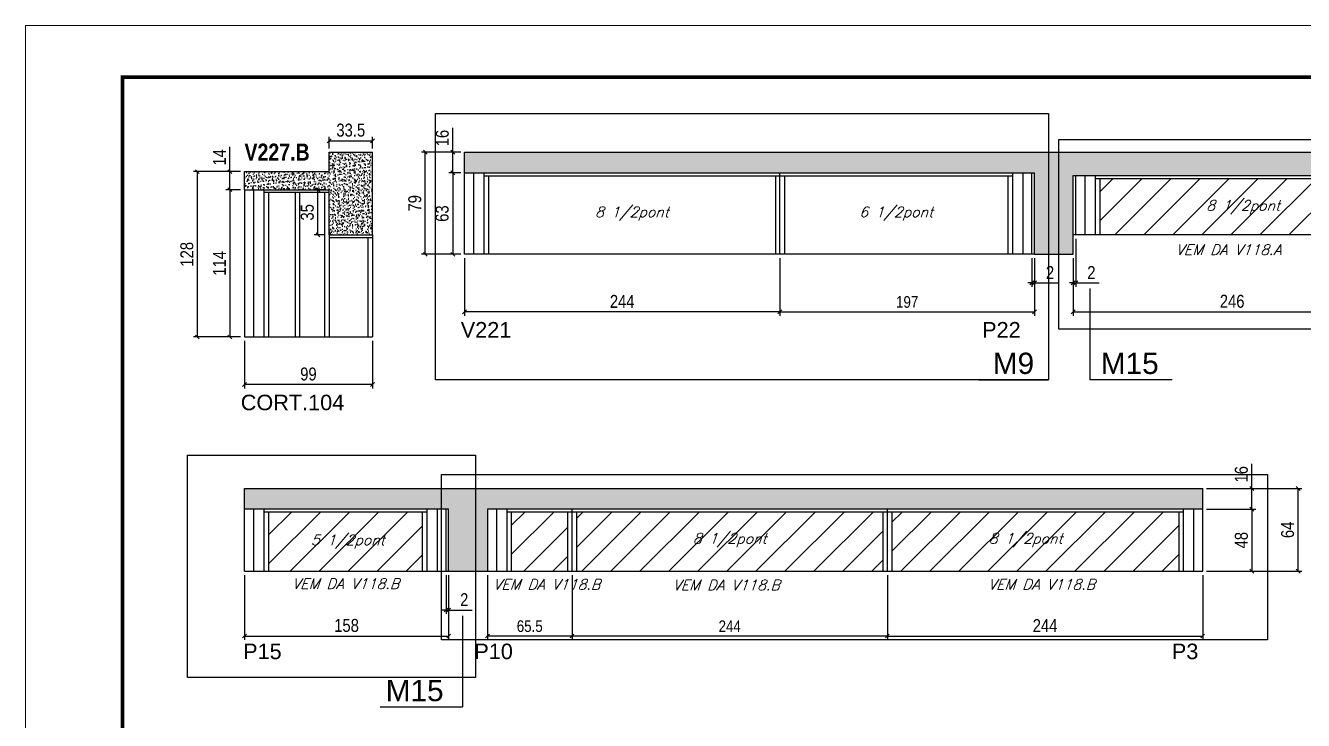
# Model space of a CAD drawing. Extents: x 2603 to 22413, y 1253 to 30260.
# Drawn here: x 4188 to 5177, y 18994 to 19532 of the extents above; entities that cross this region are included whole.
import ezdxf

# ---------------------------------------------------------------- set-up
doc = ezdxf.new("R2010")
doc.units = 0
doc.linetypes.add('DASHED', pattern=[0.75, 0.5, -0.25])
for name, color, linetype in [('5', 5, 'Continuous'), ('COTA', 241, 'Continuous'), ('NOMENCLATURA', 7, 'Continuous'), ('Painéis', 200, 'Continuous'), ('SARR_2.2x7', 40, 'Continuous'), ('SARR_3.5x7', 81, 'Continuous'), ('texto', 7, 'Continuous')]:
    doc.layers.add(name, color=color, linetype=linetype)
for name, color, linetype, lineweight in [('Folhas', 255, 'Continuous', 9), ('Hachura', 251, 'Continuous', 9), ('SARRAFO DE PRESSAO', 251, 'DASHED', 9)]:
    doc.layers.add(name, color=color, linetype=linetype, lineweight=lineweight)
doc.styles.add('COTA TECNICA', font='techl___.ttf', dxfattribs={"height": 10})
doc.styles.add('COTA TECNICA-50', font='techl___.ttf', dxfattribs={"height": 9})
doc.styles.add('Romans', font='romans.shx')
doc.styles.get("Standard").update_dxf_attribs({"font": 'arial.ttf'})
doc.styles.add('TECNICA', font='techb___.ttf', dxfattribs={"height": 10})
doc.dimstyles.new('COTA PAINEL-50', dxfattribs={"dimtxt": 9, "dimasz": 3, "dimexe": 3, "dimexo": 3, "dimgap": 3, "dimtad": 1, "dimdec": 1, "dimzin": 12, "dimdsep": 46, "dimtxsty": 'COTA TECNICA-50', "dimblk1": 'OBLIQUE', "dimblk2": 'OBLIQUE', "dimsah": 1, "dimcen": 0.9, "dimclrd": 4, "dimclre": 4, "dimclrt": 240, "dimadec": 1, "dimazin": 3, "dimtfac": 1, "dimtdec": 1, "dimtmove": 0, "dimatfit": 3, "dimfxl": 1, "dimtolj": 1, "dimtzin": 12, "dimarcsym": 0})
doc.dimstyles.new('PAINEL', dxfattribs={"dimtxt": 10, "dimasz": 3, "dimexe": 3, "dimexo": 3, "dimgap": 3, "dimtad": 1, "dimdec": 1, "dimzin": 12, "dimdsep": 46, "dimtxsty": 'COTA TECNICA', "dimblk1": 'OBLIQUE', "dimblk2": 'OBLIQUE', "dimsah": 1, "dimcen": 0.9, "dimclrd": 4, "dimclre": 4, "dimclrt": 240, "dimadec": 1, "dimazin": 3, "dimtfac": 1, "dimtdec": 1, "dimtmove": 0, "dimatfit": 3, "dimfxl": 1, "dimtolj": 1, "dimtzin": 12, "dimarcsym": 0})
pattern_1 = [(50, (-126418.0314, -5371.0305), (5.46554007, -0.47817257), [0.5715, -6.2865]), (355, (-126418.0314, -5371.0305), (-1.05730264, 5.73170536), [0.4572, -5.02921753]), (100.4514447, (-126417.576, -5371.0704), (4.40823741, 5.25353256), [0.48570026, -5.34270734]), (46.1842, (-126418.0314, -5369.5065), (8.13237123, -1.26126984), [0.85725, -9.42975]), (96.6355576, (-126417.354, -5369.612), (7.122124, 7.42278374), [0.7285507, -8.01406824]), (351.184151, (-126418.031, -5369.5065), (7.122124, 7.42278374), [0.685799, -7.54379196]), (21, (-126417.2694, -5369.8875), (4.54843174, -3.06795595), [0.5715, -6.2865]), (326, (-126417.2694, -5369.8875), (1.85406085, 5.52563898), [0.4572, -5.0292]), (71.451445, (-126416.8904, -5370.143), (6.40249258, 2.45768307), [0.48570026, -5.34269813]), (37.5, (-126418.0314, -5371.0305), (0.092658098, 2.536651166), [0, -4.96824, 0, -5.1054, 0, -5.04825]), (7.5, (-126418.0314, -5371.0305), (2.004589875, 3.005417245), [0, -2.91084, 0, -4.85394, 0, -1.92405]), (327.5, (-126419.7307, -5371.0305), (4.067717855, -0.17186232), [0, -1.905, 0, -5.9436, 0, -7.8867]), (317.5, (-126420.4927, -5371.0305), (4.44387544, 0.76279473), [0, -2.4765, 0, -3.94716, 0, -5.6007])]

# ---------------------------------------------------------------- blocks, each defined once
blk = doc.blocks.new('9999999999')
at = {"layer": 'Folhas'}
blk.add_lwpolyline([(98138.98, 34190.21), (99623.98, 34190.21), (99623.98, 35240.21), (98138.98, 35240.21)], close=True, dxfattribs=at)
at = {"layer": 'Folhas', "color": 30, "const_width": 3}
blk.add_lwpolyline([(98213.98, 34230.21), (99583.98, 34230.21), (99583.98, 35200.21), (98213.98, 35200.21)], close=True, dxfattribs=at)
blk = doc.blocks.new('_Oblique')
at = {"color": 0, "linetype": 'ByBlock', "lineweight": -2}
blk.add_line((-0.5, -0.5), (0.5, 0.5), dxfattribs=at)
blk = doc.blocks.new('*D2197')
at = {"layer": 'COTA', "color": 4, "linetype": 'ByBlock', "lineweight": -2, "transparency": 16777216}
for p, q in [((4357.37, 19287.88), (4357.37, 19251.04)), ((4456.37, 19287.88), (4456.37, 19251.04)), ((4456.37, 19254.04), (4357.37, 19254.04))]:
    blk.add_line(p, q, dxfattribs=at)
at = {"layer": 'Defpoints', "color": 0, "linetype": 'ByBlock', "transparency": 16777216}
for p in [(4357.37, 19290.88), (4456.37, 19290.88), (4357.37, 19254.04)]:
    blk.add_point(p, dxfattribs=at)
at = {"layer": 'COTA', "color": 4, "linetype": 'ByBlock', "lineweight": -2, "transparency": 16777216, "xscale": 3, "yscale": 3, "zscale": 3, "rotation": 180}
blk.add_blockref('_Oblique', (4357.37, 19254.04), dxfattribs=at)
at = {"layer": 'COTA', "color": 4, "linetype": 'ByBlock', "lineweight": -2, "transparency": 16777216, "xscale": 3, "yscale": 3, "zscale": 3}
blk.add_blockref('_Oblique', (4456.37, 19254.04), dxfattribs=at)
at = {"layer": 'COTA', "color": 240, "linetype": 'ByBlock', "transparency": 16777216, "insert": (4406.87, 19262.12), "char_height": 10, "attachment_point": 5, "style": 'COTA TECNICA'}
blk.add_mtext('\\A1;99', dxfattribs=at)
blk = doc.blocks.new('*D2198')
at = {"layer": 'COTA', "color": 4, "linetype": 'ByBlock', "lineweight": -2, "transparency": 16777216}
for p, q in [((4354.37, 19418.88), (4317.92, 19418.88)), ((4320.92, 19290.88), (4320.92, 19418.88)), ((4354.37, 19290.88), (4317.92, 19290.88))]:
    blk.add_line(p, q, dxfattribs=at)
at = {"layer": 'Defpoints', "color": 0, "linetype": 'ByBlock', "transparency": 16777216}
for p in [(4320.92, 19418.88), (4357.37, 19418.88), (4357.37, 19290.88)]:
    blk.add_point(p, dxfattribs=at)
at = {"layer": 'COTA', "color": 4, "linetype": 'ByBlock', "lineweight": -2, "transparency": 16777216, "xscale": 3, "yscale": 3, "zscale": 3}
for p, rotation in [((4320.92, 19418.88), 90), ((4320.92, 19290.88), 270)]:
    blk.add_blockref('_Oblique', p, dxfattribs=dict(at, rotation=rotation))
at = {"layer": 'COTA', "color": 240, "linetype": 'ByBlock', "transparency": 16777216, "insert": (4312.82, 19354.88), "char_height": 10, "attachment_point": 5, "rotation": 90, "style": 'COTA TECNICA'}
blk.add_mtext('\\A1;128', dxfattribs=at)
blk = doc.blocks.new('*D2199')
at = {"layer": 'COTA', "color": 4, "linetype": 'ByBlock', "lineweight": -2, "transparency": 16777216}
for p, q in [((4354.37, 19404.88), (4343.04, 19404.88)), ((4346.04, 19404.88), (4346.04, 19290.88)), ((4354.37, 19290.88), (4343.04, 19290.88))]:
    blk.add_line(p, q, dxfattribs=at)
at = {"layer": 'Defpoints', "color": 0, "linetype": 'ByBlock', "transparency": 16777216}
for p in [(4357.37, 19404.88), (4346.04, 19290.88), (4357.37, 19290.88)]:
    blk.add_point(p, dxfattribs=at)
at = {"layer": 'COTA', "color": 4, "linetype": 'ByBlock', "lineweight": -2, "transparency": 16777216, "xscale": 3, "yscale": 3, "zscale": 3}
for p, rotation in [((4346.04, 19404.88), 90), ((4346.04, 19290.88), 270)]:
    blk.add_blockref('_Oblique', p, dxfattribs=dict(at, rotation=rotation))
at = {"layer": 'COTA', "color": 240, "linetype": 'ByBlock', "transparency": 16777216, "insert": (4337.97, 19347.88), "char_height": 10, "attachment_point": 5, "rotation": 90, "style": 'COTA TECNICA'}
blk.add_mtext('\\A1;114', dxfattribs=at)
blk = doc.blocks.new('*D2200')
at = {"layer": 'COTA', "color": 4, "linetype": 'ByBlock', "lineweight": -2, "transparency": 16777216}
for p, q in [((4346.04, 19418.88), (4346.04, 19437.99)), ((4354.37, 19418.88), (4343.04, 19418.88)), ((4346.04, 19404.88), (4346.04, 19418.88)), ((4354.37, 19404.88), (4343.04, 19404.88))]:
    blk.add_line(p, q, dxfattribs=at)
at = {"layer": 'Defpoints', "color": 0, "linetype": 'ByBlock', "transparency": 16777216}
for p in [(4346.04, 19418.88), (4357.37, 19418.88), (4357.37, 19404.88)]:
    blk.add_point(p, dxfattribs=at)
at = {"layer": 'COTA', "color": 4, "linetype": 'ByBlock', "lineweight": -2, "transparency": 16777216, "xscale": 3, "yscale": 3, "zscale": 3}
for p, rotation in [((4346.04, 19418.88), 90), ((4346.04, 19404.88), 270)]:
    blk.add_blockref('_Oblique', p, dxfattribs=dict(at, rotation=rotation))
at = {"layer": 'COTA', "color": 240, "linetype": 'ByBlock', "transparency": 16777216, "insert": (4337.97, 19429.93), "char_height": 10, "attachment_point": 5, "rotation": 90, "style": 'COTA TECNICA'}
blk.add_mtext('\\A1;14', dxfattribs=at)
blk = doc.blocks.new('*D2201')
at = {"layer": 'COTA', "color": 4, "linetype": 'ByBlock', "lineweight": -2, "transparency": 16777216}
for p, q in [((4419.87, 19404.88), (4411.24, 19404.88)), ((4414.24, 19369.88), (4414.24, 19404.88)), ((4419.87, 19369.88), (4411.24, 19369.88))]:
    blk.add_line(p, q, dxfattribs=at)
at = {"layer": 'Defpoints', "color": 0, "linetype": 'ByBlock', "transparency": 16777216}
for p in [(4414.24, 19404.88), (4422.87, 19404.88), (4422.87, 19369.88)]:
    blk.add_point(p, dxfattribs=at)
at = {"layer": 'COTA', "color": 4, "linetype": 'ByBlock', "lineweight": -2, "transparency": 16777216, "xscale": 3, "yscale": 3, "zscale": 3}
for p, rotation in [((4414.24, 19404.88), 90), ((4414.24, 19369.88), 270)]:
    blk.add_blockref('_Oblique', p, dxfattribs=dict(at, rotation=rotation))
at = {"layer": 'COTA', "color": 240, "linetype": 'ByBlock', "transparency": 16777216, "insert": (4406.02, 19387.38), "char_height": 10, "attachment_point": 5, "rotation": 90, "style": 'COTA TECNICA'}
blk.add_mtext('\\A1;35', dxfattribs=at)
blk = doc.blocks.new('*D2202')
at = {"layer": 'COTA', "color": 4, "linetype": 'ByBlock', "lineweight": -2, "transparency": 16777216}
for p, q in [((4422.87, 19436.88), (4422.87, 19445.75)), ((4422.87, 19442.75), (4456.37, 19442.75)), ((4456.37, 19436.88), (4456.37, 19445.75))]:
    blk.add_line(p, q, dxfattribs=at)
at = {"layer": 'Defpoints', "color": 0, "linetype": 'ByBlock', "transparency": 16777216}
for p in [(4456.37, 19442.75), (4422.87, 19433.88), (4456.37, 19433.88)]:
    blk.add_point(p, dxfattribs=at)
at = {"layer": 'COTA', "color": 4, "linetype": 'ByBlock', "lineweight": -2, "transparency": 16777216, "xscale": 3, "yscale": 3, "zscale": 3, "rotation": 180}
blk.add_blockref('_Oblique', (4422.87, 19442.75), dxfattribs=at)
at = {"layer": 'COTA', "color": 4, "linetype": 'ByBlock', "lineweight": -2, "transparency": 16777216, "xscale": 3, "yscale": 3, "zscale": 3}
blk.add_blockref('_Oblique', (4456.37, 19442.75), dxfattribs=at)
at = {"layer": 'COTA', "color": 240, "linetype": 'ByBlock', "transparency": 16777216, "insert": (4439.62, 19450.97), "char_height": 10, "attachment_point": 5, "style": 'COTA TECNICA'}
blk.add_mtext('\\A1;33.5', dxfattribs=at)
blk = doc.blocks.new('*D389')
at = {"layer": 'COTA', "color": 4, "linetype": 'ByBlock', "lineweight": -2, "transparency": 16777216}
for p, q in [((4771.69, 19351.88), (4771.69, 19307.33)), ((4968.69, 19351.88), (4968.69, 19307.33)), ((4771.69, 19310.33), (4968.69, 19310.33))]:
    blk.add_line(p, q, dxfattribs=at)
at = {"layer": 'Defpoints', "color": 0, "linetype": 'ByBlock', "transparency": 16777216}
for p in [(4771.69, 19354.88), (4968.69, 19354.88), (4968.69, 19310.33)]:
    blk.add_point(p, dxfattribs=at)
at = {"layer": 'COTA', "color": 4, "linetype": 'ByBlock', "lineweight": -2, "transparency": 16777216, "xscale": 3, "yscale": 3, "zscale": 3, "rotation": 180}
blk.add_blockref('_Oblique', (4771.69, 19310.33), dxfattribs=at)
at = {"layer": 'COTA', "color": 4, "linetype": 'ByBlock', "lineweight": -2, "transparency": 16777216, "xscale": 3, "yscale": 3, "zscale": 3}
blk.add_blockref('_Oblique', (4968.69, 19310.33), dxfattribs=at)
at = {"layer": 'COTA', "color": 240, "linetype": 'ByBlock', "transparency": 16777216, "insert": (4870.19, 19317.92), "char_height": 9, "attachment_point": 5, "style": 'COTA TECNICA-50'}
blk.add_mtext('\\A1;197', dxfattribs=at)
blk = doc.blocks.new('*D2214')
at = {"layer": 'COTA', "color": 4, "linetype": 'ByBlock', "lineweight": -2, "transparency": 16777216}
for p, q in [((4527.69, 19351.88), (4527.69, 19307.33)), ((4771.69, 19351.88), (4771.69, 19307.33)), ((4771.69, 19310.33), (4527.69, 19310.33))]:
    blk.add_line(p, q, dxfattribs=at)
at = {"layer": 'Defpoints', "color": 0, "linetype": 'ByBlock', "transparency": 16777216}
for p in [(4527.69, 19354.88), (4771.69, 19354.88), (4527.69, 19310.33)]:
    blk.add_point(p, dxfattribs=at)
at = {"layer": 'COTA', "color": 4, "linetype": 'ByBlock', "lineweight": -2, "transparency": 16777216, "xscale": 3, "yscale": 3, "zscale": 3, "rotation": 180}
blk.add_blockref('_Oblique', (4527.69, 19310.33), dxfattribs=at)
at = {"layer": 'COTA', "color": 4, "linetype": 'ByBlock', "lineweight": -2, "transparency": 16777216, "xscale": 3, "yscale": 3, "zscale": 3}
blk.add_blockref('_Oblique', (4771.69, 19310.33), dxfattribs=at)
at = {"layer": 'COTA', "color": 240, "linetype": 'ByBlock', "transparency": 16777216, "insert": (4649.69, 19318.4), "char_height": 10, "attachment_point": 5, "style": 'COTA TECNICA'}
blk.add_mtext('\\A1;244', dxfattribs=at)
blk = doc.blocks.new('*D2215')
at = {"layer": 'COTA', "color": 4, "linetype": 'ByBlock', "lineweight": -2, "transparency": 16777216}
for p, q in [((4966.69, 19351.88), (4966.69, 19329.78)), ((4968.69, 19351.88), (4968.69, 19329.78)), ((4966.69, 19332.78), (4963.69, 19332.78)), ((4966.69, 19332.78), (4968.69, 19332.78)), ((4968.69, 19332.78), (4986.8, 19332.78))]:
    blk.add_line(p, q, dxfattribs=at)
at = {"layer": 'Defpoints', "color": 0, "linetype": 'ByBlock', "transparency": 16777216}
for p in [(4966.69, 19354.88), (4968.69, 19354.88), (4968.69, 19332.78)]:
    blk.add_point(p, dxfattribs=at)
at = {"layer": 'COTA', "color": 4, "linetype": 'ByBlock', "lineweight": -2, "transparency": 16777216, "xscale": 3, "yscale": 3, "zscale": 3}
blk.add_blockref('_Oblique', (4966.69, 19332.78), dxfattribs=at)
at = {"layer": 'COTA', "color": 4, "linetype": 'ByBlock', "lineweight": -2, "transparency": 16777216, "xscale": 3, "yscale": 3, "zscale": 3, "rotation": 180}
blk.add_blockref('_Oblique', (4968.69, 19332.78), dxfattribs=at)
at = {"layer": 'COTA', "color": 240, "linetype": 'ByBlock', "transparency": 16777216, "insert": (4980.74, 19340.78), "char_height": 10, "attachment_point": 5, "style": 'COTA TECNICA'}
blk.add_mtext('\\A1;2', dxfattribs=at)
blk = doc.blocks.new('*D2216')
at = {"layer": 'COTA', "color": 4, "linetype": 'ByBlock', "lineweight": -2, "transparency": 16777216}
for p, q in [((4524.69, 19417.88), (4515.58, 19417.88)), ((4518.58, 19417.88), (4518.58, 19354.88)), ((4524.69, 19354.88), (4515.58, 19354.88))]:
    blk.add_line(p, q, dxfattribs=at)
at = {"layer": 'Defpoints', "color": 0, "linetype": 'ByBlock', "transparency": 16777216}
for p in [(4527.69, 19417.88), (4518.58, 19354.88), (4527.69, 19354.88)]:
    blk.add_point(p, dxfattribs=at)
at = {"layer": 'COTA', "color": 4, "linetype": 'ByBlock', "lineweight": -2, "transparency": 16777216, "xscale": 3, "yscale": 3, "zscale": 3}
for p, rotation in [((4518.58, 19417.88), 90), ((4518.58, 19354.88), 270)]:
    blk.add_blockref('_Oblique', p, dxfattribs=dict(at, rotation=rotation))
at = {"layer": 'COTA', "color": 240, "linetype": 'ByBlock', "transparency": 16777216, "insert": (4510.36, 19386.38), "char_height": 10, "attachment_point": 5, "rotation": 90, "style": 'COTA TECNICA'}
blk.add_mtext('\\A1;63', dxfattribs=at)
blk = doc.blocks.new('*D2217')
at = {"layer": 'COTA', "color": 4, "linetype": 'ByBlock', "lineweight": -2, "transparency": 16777216}
for p, q in [((4518.58, 19433.88), (4518.58, 19452.89)), ((4524.69, 19433.88), (4515.58, 19433.88)), ((4518.58, 19417.88), (4518.58, 19433.88)), ((4524.69, 19417.88), (4515.58, 19417.88))]:
    blk.add_line(p, q, dxfattribs=at)
at = {"layer": 'Defpoints', "color": 0, "linetype": 'ByBlock', "transparency": 16777216}
for p in [(4518.58, 19433.88), (4527.69, 19433.88), (4527.69, 19417.88)]:
    blk.add_point(p, dxfattribs=at)
at = {"layer": 'COTA', "color": 4, "linetype": 'ByBlock', "lineweight": -2, "transparency": 16777216, "xscale": 3, "yscale": 3, "zscale": 3}
for p, rotation in [((4518.58, 19433.88), 90), ((4518.58, 19417.88), 270)]:
    blk.add_blockref('_Oblique', p, dxfattribs=dict(at, rotation=rotation))
at = {"layer": 'COTA', "color": 240, "linetype": 'ByBlock', "transparency": 16777216, "insert": (4510.48, 19444.88), "char_height": 10, "attachment_point": 5, "rotation": 90, "style": 'COTA TECNICA'}
blk.add_mtext('\\A1;16', dxfattribs=at)
blk = doc.blocks.new('*D2218')
at = {"layer": 'COTA', "color": 4, "linetype": 'ByBlock', "lineweight": -2, "transparency": 16777216}
for p, q in [((5244.69, 19366.88), (5244.69, 19307.33)), ((4998.69, 19351.88), (4998.69, 19307.33)), ((4998.69, 19310.33), (5244.69, 19310.33))]:
    blk.add_line(p, q, dxfattribs=at)
at = {"layer": 'Defpoints', "color": 0, "linetype": 'ByBlock', "transparency": 16777216}
for p in [(5244.69, 19369.88), (4998.69, 19354.88), (5244.69, 19310.33)]:
    blk.add_point(p, dxfattribs=at)
at = {"layer": 'COTA', "color": 4, "linetype": 'ByBlock', "lineweight": -2, "transparency": 16777216, "xscale": 3, "yscale": 3, "zscale": 3, "rotation": 180}
blk.add_blockref('_Oblique', (4998.69, 19310.33), dxfattribs=at)
at = {"layer": 'COTA', "color": 4, "linetype": 'ByBlock', "lineweight": -2, "transparency": 16777216, "xscale": 3, "yscale": 3, "zscale": 3}
blk.add_blockref('_Oblique', (5244.69, 19310.33), dxfattribs=at)
at = {"layer": 'COTA', "color": 240, "linetype": 'ByBlock', "transparency": 16777216, "insert": (5121.69, 19318.43), "char_height": 10, "attachment_point": 5, "style": 'COTA TECNICA'}
blk.add_mtext('\\A1;246', dxfattribs=at)
blk = doc.blocks.new('*D2225')
at = {"layer": 'COTA', "color": 4, "linetype": 'ByBlock', "lineweight": -2, "transparency": 16777216}
for p, q in [((5000.69, 19366.88), (5000.69, 19329.78)), ((4998.69, 19351.88), (4998.69, 19329.78)), ((4998.69, 19332.78), (4995.69, 19332.78)), ((4998.69, 19332.78), (5000.69, 19332.78)), ((5000.69, 19332.78), (5018.8, 19332.78))]:
    blk.add_line(p, q, dxfattribs=at)
at = {"layer": 'Defpoints', "color": 0, "linetype": 'ByBlock', "transparency": 16777216}
for p in [(5000.69, 19369.88), (4998.69, 19354.88), (5000.69, 19332.78)]:
    blk.add_point(p, dxfattribs=at)
at = {"layer": 'COTA', "color": 4, "linetype": 'ByBlock', "lineweight": -2, "transparency": 16777216, "xscale": 3, "yscale": 3, "zscale": 3}
blk.add_blockref('_Oblique', (4998.69, 19332.78), dxfattribs=at)
at = {"layer": 'COTA', "color": 4, "linetype": 'ByBlock', "lineweight": -2, "transparency": 16777216, "xscale": 3, "yscale": 3, "zscale": 3, "rotation": 180}
blk.add_blockref('_Oblique', (5000.69, 19332.78), dxfattribs=at)
at = {"layer": 'COTA', "color": 240, "linetype": 'ByBlock', "transparency": 16777216, "insert": (5012.74, 19340.78), "char_height": 10, "attachment_point": 5, "style": 'COTA TECNICA'}
blk.add_mtext('\\A1;2', dxfattribs=at)
blk = doc.blocks.new('*D2226')
at = {"layer": 'COTA', "color": 4, "linetype": 'ByBlock', "lineweight": -2, "transparency": 16777216}
for p, q in [((4524.69, 19433.88), (4494.3, 19433.88)), ((4497.3, 19354.88), (4497.3, 19433.88)), ((4524.69, 19354.88), (4494.3, 19354.88))]:
    blk.add_line(p, q, dxfattribs=at)
at = {"layer": 'Defpoints', "color": 0, "linetype": 'ByBlock', "transparency": 16777216}
for p in [(4497.3, 19433.88), (4527.69, 19433.88), (4527.69, 19354.88)]:
    blk.add_point(p, dxfattribs=at)
at = {"layer": 'COTA', "color": 4, "linetype": 'ByBlock', "lineweight": -2, "transparency": 16777216, "xscale": 3, "yscale": 3, "zscale": 3}
for p, rotation in [((4497.3, 19433.88), 90), ((4497.3, 19354.88), 270)]:
    blk.add_blockref('_Oblique', p, dxfattribs=dict(at, rotation=rotation))
at = {"layer": 'COTA', "color": 240, "linetype": 'ByBlock', "transparency": 16777216, "insert": (4489.2, 19394.38), "char_height": 10, "attachment_point": 5, "rotation": 90, "style": 'COTA TECNICA'}
blk.add_mtext('\\A1;79', dxfattribs=at)
blk = doc.blocks.new('*D2227')
at = {"layer": 'COTA', "color": 4, "linetype": 'ByBlock', "lineweight": -2, "transparency": 16777216}
for p, q in [((4357.37, 19106.51), (4357.37, 19056.3)), ((4515.37, 19106.51), (4515.37, 19056.3)), ((4357.37, 19059.3), (4515.37, 19059.3))]:
    blk.add_line(p, q, dxfattribs=at)
at = {"layer": 'Defpoints', "color": 0, "linetype": 'ByBlock', "transparency": 16777216}
for p in [(4357.37, 19109.51), (4515.37, 19109.51), (4515.37, 19059.3)]:
    blk.add_point(p, dxfattribs=at)
at = {"layer": 'COTA', "color": 4, "linetype": 'ByBlock', "lineweight": -2, "transparency": 16777216, "xscale": 3, "yscale": 3, "zscale": 3, "rotation": 180}
blk.add_blockref('_Oblique', (4357.37, 19059.3), dxfattribs=at)
at = {"layer": 'COTA', "color": 4, "linetype": 'ByBlock', "lineweight": -2, "transparency": 16777216, "xscale": 3, "yscale": 3, "zscale": 3}
blk.add_blockref('_Oblique', (4515.37, 19059.3), dxfattribs=at)
at = {"layer": 'COTA', "color": 240, "linetype": 'ByBlock', "transparency": 16777216, "insert": (4436.37, 19067.43), "char_height": 10, "attachment_point": 5, "style": 'COTA TECNICA'}
blk.add_mtext('\\A1;158', dxfattribs=at)
blk = doc.blocks.new('*D387')
at = {"layer": 'COTA', "color": 4, "linetype": 'ByBlock', "lineweight": -2, "transparency": 16777216}
for p, q in [((4610.87, 19106.51), (4610.87, 19056.3)), ((4854.87, 19106.51), (4854.87, 19056.3)), ((4854.87, 19059.3), (4610.87, 19059.3))]:
    blk.add_line(p, q, dxfattribs=at)
at = {"layer": 'Defpoints', "color": 0, "linetype": 'ByBlock', "transparency": 16777216}
for p in [(4610.87, 19109.51), (4854.87, 19109.51), (4610.87, 19059.3)]:
    blk.add_point(p, dxfattribs=at)
at = {"layer": 'COTA', "color": 4, "linetype": 'ByBlock', "lineweight": -2, "transparency": 16777216, "xscale": 3, "yscale": 3, "zscale": 3, "rotation": 180}
blk.add_blockref('_Oblique', (4610.87, 19059.3), dxfattribs=at)
at = {"layer": 'COTA', "color": 4, "linetype": 'ByBlock', "lineweight": -2, "transparency": 16777216, "xscale": 3, "yscale": 3, "zscale": 3}
blk.add_blockref('_Oblique', (4854.87, 19059.3), dxfattribs=at)
at = {"layer": 'COTA', "color": 240, "linetype": 'ByBlock', "transparency": 16777216, "insert": (4732.87, 19066.87), "char_height": 9, "attachment_point": 5, "style": 'COTA TECNICA-50'}
blk.add_mtext('\\A1;244', dxfattribs=at)
blk = doc.blocks.new('*D2203')
at = {"layer": 'COTA', "color": 4, "linetype": 'ByBlock', "lineweight": -2, "transparency": 16777216}
for p, q in [((4545.37, 19106.51), (4545.37, 19056.3)), ((4610.87, 19106.51), (4610.87, 19056.3)), ((4610.87, 19059.3), (4545.37, 19059.3))]:
    blk.add_line(p, q, dxfattribs=at)
at = {"layer": 'Defpoints', "color": 0, "linetype": 'ByBlock', "transparency": 16777216}
for p in [(4545.37, 19109.51), (4610.87, 19109.51), (4545.37, 19059.3)]:
    blk.add_point(p, dxfattribs=at)
at = {"layer": 'COTA', "color": 4, "linetype": 'ByBlock', "lineweight": -2, "transparency": 16777216, "xscale": 3, "yscale": 3, "zscale": 3, "rotation": 180}
blk.add_blockref('_Oblique', (4545.37, 19059.3), dxfattribs=at)
at = {"layer": 'COTA', "color": 4, "linetype": 'ByBlock', "lineweight": -2, "transparency": 16777216, "xscale": 3, "yscale": 3, "zscale": 3}
blk.add_blockref('_Oblique', (4610.87, 19059.3), dxfattribs=at)
at = {"layer": 'COTA', "color": 240, "linetype": 'ByBlock', "transparency": 16777216, "insert": (4578.12, 19066.9), "char_height": 9, "attachment_point": 5, "style": 'COTA TECNICA-50'}
blk.add_mtext('\\A1;65.5', dxfattribs=at)
blk = doc.blocks.new('*D2204')
at = {"layer": 'COTA', "color": 4, "linetype": 'ByBlock', "lineweight": -2, "transparency": 16777216}
for p, q in [((4854.87, 19106.51), (4854.87, 19056.3)), ((5098.87, 19106.51), (5098.87, 19056.3)), ((4854.87, 19059.3), (5098.87, 19059.3))]:
    blk.add_line(p, q, dxfattribs=at)
at = {"layer": 'Defpoints', "color": 0, "linetype": 'ByBlock', "transparency": 16777216}
for p in [(4854.87, 19109.51), (5098.87, 19109.51), (5098.87, 19059.3)]:
    blk.add_point(p, dxfattribs=at)
at = {"layer": 'COTA', "color": 4, "linetype": 'ByBlock', "lineweight": -2, "transparency": 16777216, "xscale": 3, "yscale": 3, "zscale": 3, "rotation": 180}
blk.add_blockref('_Oblique', (4854.87, 19059.3), dxfattribs=at)
at = {"layer": 'COTA', "color": 4, "linetype": 'ByBlock', "lineweight": -2, "transparency": 16777216, "xscale": 3, "yscale": 3, "zscale": 3}
blk.add_blockref('_Oblique', (5098.87, 19059.3), dxfattribs=at)
at = {"layer": 'COTA', "color": 240, "linetype": 'ByBlock', "transparency": 16777216, "insert": (4976.87, 19067.37), "char_height": 10, "attachment_point": 5, "style": 'COTA TECNICA'}
blk.add_mtext('\\A1;244', dxfattribs=at)
blk = doc.blocks.new('*D2205')
at = {"layer": 'COTA', "color": 4, "linetype": 'ByBlock', "lineweight": -2, "transparency": 16777216}
for p, q in [((5101.87, 19157.51), (5139.91, 19157.51)), ((5136.91, 19157.51), (5136.91, 19109.51)), ((5101.87, 19109.51), (5139.91, 19109.51))]:
    blk.add_line(p, q, dxfattribs=at)
at = {"layer": 'Defpoints', "color": 0, "linetype": 'ByBlock', "transparency": 16777216}
for p in [(5098.87, 19157.51), (5098.87, 19109.51), (5136.91, 19109.51)]:
    blk.add_point(p, dxfattribs=at)
at = {"layer": 'COTA', "color": 4, "linetype": 'ByBlock', "lineweight": -2, "transparency": 16777216, "xscale": 3, "yscale": 3, "zscale": 3}
for p, rotation in [((5136.91, 19157.51), 90), ((5136.91, 19109.51), 270)]:
    blk.add_blockref('_Oblique', p, dxfattribs=dict(at, rotation=rotation))
at = {"layer": 'COTA', "color": 240, "linetype": 'ByBlock', "transparency": 16777216, "insert": (5128.81, 19133.51), "char_height": 10, "attachment_point": 5, "rotation": 90, "style": 'COTA TECNICA'}
blk.add_mtext('\\A1;48', dxfattribs=at)
blk = doc.blocks.new('*D2206')
at = {"layer": 'COTA', "color": 4, "linetype": 'ByBlock', "lineweight": -2, "transparency": 16777216}
for p, q in [((5136.91, 19173.51), (5136.91, 19192.52)), ((5101.87, 19173.51), (5139.91, 19173.51)), ((5136.91, 19157.51), (5136.91, 19173.51)), ((5101.87, 19157.51), (5139.91, 19157.51))]:
    blk.add_line(p, q, dxfattribs=at)
at = {"layer": 'Defpoints', "color": 0, "linetype": 'ByBlock', "transparency": 16777216}
for p in [(5098.87, 19173.51), (5136.91, 19173.51), (5098.87, 19157.51)]:
    blk.add_point(p, dxfattribs=at)
at = {"layer": 'COTA', "color": 4, "linetype": 'ByBlock', "lineweight": -2, "transparency": 16777216, "xscale": 3, "yscale": 3, "zscale": 3}
for p, rotation in [((5136.91, 19173.51), 90), ((5136.91, 19157.51), 270)]:
    blk.add_blockref('_Oblique', p, dxfattribs=dict(at, rotation=rotation))
at = {"layer": 'COTA', "color": 240, "linetype": 'ByBlock', "transparency": 16777216, "insert": (5128.8, 19184.51), "char_height": 10, "attachment_point": 5, "rotation": 90, "style": 'COTA TECNICA'}
blk.add_mtext('\\A1;16', dxfattribs=at)
blk = doc.blocks.new('*D2207')
at = {"layer": 'COTA', "color": 4, "linetype": 'ByBlock', "lineweight": -2, "transparency": 16777216}
for p, q in [((5101.87, 19173.51), (5175.71, 19173.51)), ((5172.71, 19109.51), (5172.71, 19173.51)), ((5101.87, 19109.51), (5175.71, 19109.51))]:
    blk.add_line(p, q, dxfattribs=at)
at = {"layer": 'Defpoints', "color": 0, "linetype": 'ByBlock', "transparency": 16777216}
for p in [(5098.87, 19173.51), (5172.71, 19173.51), (5098.87, 19109.51)]:
    blk.add_point(p, dxfattribs=at)
at = {"layer": 'COTA', "color": 4, "linetype": 'ByBlock', "lineweight": -2, "transparency": 16777216, "xscale": 3, "yscale": 3, "zscale": 3}
for p, rotation in [((5172.71, 19173.51), 90), ((5172.71, 19109.51), 270)]:
    blk.add_blockref('_Oblique', p, dxfattribs=dict(at, rotation=rotation))
at = {"layer": 'COTA', "color": 240, "linetype": 'ByBlock', "transparency": 16777216, "insert": (5164.61, 19141.51), "char_height": 10, "attachment_point": 5, "rotation": 90, "style": 'COTA TECNICA'}
blk.add_mtext('\\A1;64', dxfattribs=at)
blk = doc.blocks.new('*D2208')
at = {"layer": 'COTA', "color": 4, "linetype": 'ByBlock', "lineweight": -2, "transparency": 16777216}
for p, q in [((4513.37, 19106.51), (4513.37, 19076.43)), ((4515.37, 19106.51), (4515.37, 19076.43)), ((4513.37, 19079.43), (4510.37, 19079.43)), ((4513.37, 19079.43), (4515.37, 19079.43)), ((4515.37, 19079.43), (4533.48, 19079.43))]:
    blk.add_line(p, q, dxfattribs=at)
at = {"layer": 'Defpoints', "color": 0, "linetype": 'ByBlock', "transparency": 16777216}
for p in [(4513.37, 19109.51), (4515.37, 19109.51), (4515.37, 19079.43)]:
    blk.add_point(p, dxfattribs=at)
at = {"layer": 'COTA', "color": 4, "linetype": 'ByBlock', "lineweight": -2, "transparency": 16777216, "xscale": 3, "yscale": 3, "zscale": 3}
blk.add_blockref('_Oblique', (4513.37, 19079.43), dxfattribs=at)
at = {"layer": 'COTA', "color": 4, "linetype": 'ByBlock', "lineweight": -2, "transparency": 16777216, "xscale": 3, "yscale": 3, "zscale": 3, "rotation": 180}
blk.add_blockref('_Oblique', (4515.37, 19079.43), dxfattribs=at)
at = {"layer": 'COTA', "color": 240, "linetype": 'ByBlock', "transparency": 16777216, "insert": (4527.43, 19087.43), "char_height": 10, "attachment_point": 5, "style": 'COTA TECNICA'}
blk.add_mtext('\\A1;2', dxfattribs=at)

msp = doc.modelspace()

# ---------------------------------------------------------------- hatches: boundary and pattern name
at = {"layer": 'COTA', "linetype": 'ByBlock'}
h = msp.add_hatch(dxfattribs=at)
h.set_pattern_fill('AR-CONC', color=256, scale=0.03)
h.set_pattern_definition(pattern_1)
h.paths.add_polyline_path([(4456.37, 19433.88), (4422.87, 19433.88), (4422.87, 19418.88), (4357.37, 19418.88), (4357.37, 19404.88), (4422.87, 19404.88), (4422.87, 19369.88), (4456.37, 19369.88)])
h = msp.add_hatch(dxfattribs=at)
h.set_pattern_fill('AR-CONC', color=256, scale=0.03)
h.set_pattern_definition(pattern_1)
h.paths.add_polyline_path([(4968.69, 19354.88), (4998.69, 19354.88), (4998.69, 19369.88), (4998.69, 19415.88), (5549.19, 19415.88), (5549.19, 19433.88), (4527.69, 19433.88), (4527.69, 19417.88), (4968.69, 19417.88)])
h = msp.add_hatch(dxfattribs=at)
h.set_pattern_fill('AR-CONC', color=256, scale=0.03)
h.set_pattern_definition([(50, (-126570.0314, -5390.382), (5.46554007, -0.47817257), [0.5715, -6.2865]), (355, (-126570.0314, -5390.382), (-1.05730264, 5.73170536), [0.4572, -5.02921753]), (100.4514447, (-126569.576, -5390.4217), (4.40823741, 5.25353256), [0.48570026, -5.34270734]), (46.1842, (-126570.0314, -5388.858), (8.13237123, -1.26126984), [0.85725, -9.42975]), (96.6355576, (-126569.354, -5388.963), (7.122124, 7.42278374), [0.7285507, -8.01406824]), (351.184151, (-126570.031, -5388.858), (7.122124, 7.42278374), [0.685799, -7.54379196]), (21, (-126569.2694, -5389.239), (4.54843174, -3.06795595), [0.5715, -6.2865]), (326, (-126569.2694, -5389.239), (1.85406085, 5.52563898), [0.4572, -5.0292]), (71.451445, (-126568.8904, -5389.4945), (6.40249258, 2.45768307), [0.48570026, -5.34269813]), (37.5, (-126570.0314, -5390.3818), (0.092658098, 2.536651166), [0, -4.96824, 0, -5.1054, 0, -5.04825]), (7.5, (-126570.0314, -5390.3818), (2.004589875, 3.005417245), [0, -2.91084, 0, -4.85394, 0, -1.92405]), (327.5, (-126571.7307, -5390.3818), (4.067717855, -0.17186232), [0, -1.905, 0, -5.9436, 0, -7.8867]), (317.5, (-126572.4927, -5390.3818), (4.44387544, 0.76279473), [0, -2.4765, 0, -3.94716, 0, -5.6007])])
h.paths.add_polyline_path([(4357.37, 19157.51), (4515.37, 19157.51), (4515.37, 19109.51), (4545.37, 19109.51), (4545.37, 19157.51), (5098.87, 19157.51), (5098.87, 19173.51), (4357.37, 19173.51)])
at = {"layer": 'Hachura', "linetype": 'ByBlock'}
h = msp.add_hatch(dxfattribs=at)
h.set_pattern_fill('ANSI31', color=256, scale=5)
h.set_pattern_definition([(45, (-126418.031, -5371.03), (-11.2253202, 11.2253202), [])])
h.paths.add_polyline_path([(5241.19, 19413.68), (5019.19, 19413.68), (5019.19, 19369.88), (5241.19, 19369.88)])
h.paths.add_polyline_path([(5343.69, 19413.68), (5343.69, 19369.88), (5528.69, 19369.88), (5528.69, 19413.68)])
h = msp.add_hatch(dxfattribs=at)
h.set_pattern_fill('ANSI31', color=256, scale=5)
h.set_pattern_definition([(45, (-126414.031, -5371.03), (-11.2253202, 11.2253202), [])])
h.paths.add_polyline_path([(4375.87, 19155.31), (4375.87, 19109.51), (4494.87, 19109.51), (4494.87, 19155.31)])
h = msp.add_hatch(dxfattribs=at)
h.set_pattern_fill('ANSI31', color=256, scale=5)
h.set_pattern_definition([(45, (-126570.031, -5371.03), (-11.2253202, 11.2253202), [])])
h.paths.add_polyline_path([(4563.87, 19109.51), (4607.37, 19109.51), (4607.37, 19155.31), (4563.87, 19155.31)])
h.paths.add_polyline_path([(4851.37, 19109.51), (4851.37, 19155.31), (4614.37, 19155.31), (4614.37, 19109.51)])
h.paths.add_polyline_path([(5080.37, 19109.51), (5080.37, 19155.31), (4858.37, 19155.31), (4858.37, 19109.51)])

# ---------------------------------------------------------------- linework, layer by layer
at = {"layer": 'COTA', "linetype": 'ByBlock'}
for p, q in [((4422.87, 19418.88), (4422.87, 19433.88)), ((4422.87, 19433.88), (4456.37, 19433.88)), ((4456.37, 19369.88), (4456.37, 19433.88)), ((4527.69, 19417.88), (4527.69, 19433.88)), ((4527.69, 19433.88), (5549.19, 19433.88)), ((4357.37, 19404.88), (4357.37, 19418.88)), ((4357.37, 19418.88), (4422.87, 19418.88)), ((4400.06, 19402.68), (4400.06, 19290.88)), ((4422.87, 19369.88), (4422.87, 19290.88)), ((4998.69, 19354.88), (4998.69, 19369.88)), ((4968.69, 19354.88), (4998.69, 19354.88)), ((4357.37, 19157.51), (4357.37, 19173.51)), ((4357.37, 19173.51), (5098.87, 19173.51)), ((5098.87, 19157.51), (5098.87, 19173.51)), ((4515.37, 19109.51), (4545.37, 19109.51))]:
    msp.add_line(p, q, dxfattribs=at)
at = {"layer": 'COTA'}
for points in [[(4505.3, 19463.84), (4979.51, 19463.84), (4979.51, 19257.77), (4505.3, 19257.77)], [(4987.49, 19443.75), (5265.07, 19443.75), (5265.07, 19296.78), (4987.49, 19296.78)], [(4313.29, 19199.43), (4536.03, 19199.43), (4536.03, 19027.2), (4313.29, 19027.2)], [(4509.76, 19184.37), (5148.93, 19184.37), (5148.93, 19056.32), (4509.76, 19056.32)]]:
    msp.add_lwpolyline(points, close=True, dxfattribs=at)
at = {"layer": 'NOMENCLATURA', "linetype": 'Continuous'}
for p, q in [((4979.51, 19328.32), (4979.51, 19257.77)), ((5011.51, 19328.32), (5011.51, 19257.77)), ((4925.63, 19257.77), (4979.51, 19257.77)), ((5075.21, 19257.77), (5011.51, 19257.77)), ((4526.19, 19074.97), (4526.19, 19004.42)), ((4462.49, 19004.42), (4526.19, 19004.42))]:
    msp.add_line(p, q, dxfattribs=at)
at = {"layer": 'Painéis', "linetype": 'Continuous'}
for p, q in [((4527.69, 19354.88), (4527.69, 19417.88)), ((4527.69, 19417.88), (4968.69, 19417.88)), ((4771.69, 19354.88), (4771.69, 19417.88)), ((4966.69, 19354.88), (4966.69, 19417.88)), ((4968.69, 19354.88), (4968.69, 19417.88)), ((4998.69, 19369.88), (4998.69, 19415.88)), ((4998.69, 19415.88), (5549.19, 19415.88)), ((5000.69, 19369.88), (5000.69, 19415.88)), ((4357.37, 19404.88), (4422.87, 19404.88)), ((4357.37, 19404.88), (4357.37, 19290.88)), ((4422.87, 19369.88), (4422.87, 19404.88)), ((4422.87, 19369.88), (4456.37, 19369.88)), ((4456.37, 19369.88), (4456.37, 19290.88)), ((5549.19, 19369.88), (4998.69, 19369.88)), ((4968.69, 19354.88), (4527.69, 19354.88)), ((4357.37, 19290.88), (4456.37, 19290.88)), ((4515.37, 19157.51), (4357.37, 19157.51)), ((4357.37, 19109.51), (4357.37, 19157.51)), ((4513.37, 19109.51), (4513.37, 19157.51)), ((4515.37, 19109.51), (4515.37, 19157.51)), ((4545.37, 19157.51), (4545.37, 19109.51)), ((5098.87, 19157.51), (4545.37, 19157.51)), ((4610.87, 19109.51), (4610.87, 19157.51)), ((4854.87, 19109.51), (4854.87, 19157.51)), ((5098.87, 19109.51), (5098.87, 19157.51)), ((4357.37, 19109.51), (4515.37, 19109.51)), ((4545.37, 19109.51), (5098.87, 19109.51))]:
    msp.add_line(p, q, dxfattribs=at)
at = {"layer": 'SARR_2.2x7', "linetype": 'Continuous'}
for p, q in [((4534.69, 19417.88), (4534.69, 19369.88)), ((4542.69, 19415.68), (4771.69, 19415.68)), ((4771.69, 19415.68), (4951.69, 19415.68)), ((4959.69, 19417.88), (4959.69, 19369.88)), ((5007.69, 19415.88), (5007.69, 19369.88)), ((5015.69, 19413.68), (5244.69, 19413.68)), ((4364.37, 19404.88), (4364.37, 19290.88)), ((4422.87, 19402.68), (4372.37, 19402.68)), ((4456.37, 19367.68), (4422.87, 19367.68)), ((4534.69, 19369.88), (4534.69, 19354.88)), ((4959.69, 19369.88), (4959.69, 19354.88)), ((4364.37, 19157.51), (4364.37, 19109.51)), ((4498.37, 19155.31), (4372.37, 19155.31)), ((4506.37, 19157.51), (4506.37, 19109.51)), ((4552.37, 19157.51), (4552.37, 19109.51)), ((4610.87, 19155.31), (4560.37, 19155.31)), ((4854.87, 19155.31), (4610.87, 19155.31)), ((5083.87, 19155.31), (4854.87, 19155.31)), ((5091.87, 19157.51), (5091.87, 19109.51))]:
    msp.add_line(p, q, dxfattribs=at)
at = {"layer": 'SARR_3.5x7'}
for p, q in [((4542.69, 19417.88), (4542.69, 19354.88)), ((4546.19, 19415.68), (4546.19, 19354.88)), ((4768.19, 19415.68), (4768.19, 19354.88)), ((4775.19, 19415.68), (4775.19, 19354.88)), ((4948.19, 19415.68), (4948.19, 19354.88)), ((4951.69, 19417.88), (4951.69, 19354.88)), ((5015.69, 19415.88), (5015.69, 19369.88)), ((5019.19, 19413.68), (5019.19, 19369.88)), ((4372.37, 19404.88), (4372.37, 19290.88)), ((4375.87, 19402.68), (4375.87, 19290.88)), ((4396.56, 19402.68), (4396.56, 19290.88)), ((4419.37, 19402.68), (4419.37, 19290.88)), ((4452.87, 19367.68), (4452.87, 19290.88)), ((4372.37, 19157.51), (4372.37, 19109.51)), ((4375.87, 19155.31), (4375.87, 19109.51)), ((4494.87, 19155.31), (4494.87, 19109.51)), ((4498.37, 19157.51), (4498.37, 19109.51)), ((4560.37, 19157.51), (4560.37, 19109.51)), ((4563.87, 19155.31), (4563.87, 19109.51)), ((4607.37, 19155.31), (4607.37, 19109.51)), ((4614.37, 19155.31), (4614.37, 19109.51)), ((4851.37, 19155.31), (4851.37, 19109.51)), ((4858.37, 19155.31), (4858.37, 19109.51)), ((5080.37, 19155.31), (5080.37, 19109.51)), ((5083.87, 19157.51), (5083.87, 19109.51))]:
    msp.add_line(p, q, dxfattribs=at)

# ---------------------------------------------------------------- block references
at = {"layer": 'SARRAFO DE PRESSAO', "color": 6, "linetype": 'ByBlock'}
msp.add_blockref('9999999999', (-93951.01, -15708.21), dxfattribs=at)

# ---------------------------------------------------------------- texts
at = {"layer": '5', "linetype": 'Continuous'}
for s, rotation, p in [('V221', 0.00004, (4524.74, 19290.43)), ('P22', 0.00004, (4928.21, 19290.43)), ('CORT.104', 0.00004, (4354.49, 19234.14)), ('P15', 359.99996, (4356.33, 19041.4)), ('P10', 359.99996, (4535.25, 19041.4)), ('P3', 359.99996, (5075.02, 19041.4))]:
    msp.add_text(s, height=12, rotation=rotation, dxfattribs=at).set_placement(p)
at = {"layer": 'NOMENCLATURA', "style": 'TECNICA'}
msp.add_text('V227.B', height=13.2, dxfattribs=at).set_placement((4357.37, 19427.39))
at = {"layer": 'NOMENCLATURA', "linetype": 'Continuous'}
for s, p in [('M9', (4936.44, 19262.2)), ('M15', (5020, 19262.2)), ('M15', (4466.62, 19008.85))]:
    msp.add_text(s, height=16.5, dxfattribs=at).set_placement(p)
at = {"layer": 'texto', "color": 2, "char_height": 8, "attachment_point": 5, "style": 'Romans'}
for s, insert in [('{\\Q19;\\C256;8 1/2pont}', (4657.19, 19386.38)), ('{\\Q19;\\C256;6 1/2pont}', (4861.69, 19386.38)), ('{\\Q19;\\C256;8 1/2pont}', (5130.19, 19391.38)), ('{\\Q19;\\C256;VEM DA V118.A}', (5118.95, 19358.37)), ('{\\Q19;\\C256;5 1/2pont}', (4437.37, 19132.41)), ('{\\Q19;\\C256;8 1/2pont}', (4732.87, 19133.51)), ('{\\Q19;\\C256;8 1/2pont}', (4961.87, 19133.51)), ('{\\Q19;\\C256;VEM DA V118.B}', (4435.63, 19099.75)), ('{\\Q19;\\C256;VEM DA V118.B}', (4591.26, 19099.24)), ('{\\Q19;\\C256;VEM DA V118.B}', (4730.13, 19098.73)), ('{\\Q19;\\C256;VEM DA V118.B}', (4974.13, 19099.24))]:
    msp.add_mtext(s, dxfattribs=dict(at, insert=insert))

# ---------------------------------------------------------------- dimensions: what is measured, and where the dimension line sits
at = {"layer": 'COTA', "linetype": 'ByBlock'}
dim = msp.add_linear_dim(base=(4456.37, 19442.75), p1=(4422.87, 19433.88), p2=(4456.37, 19433.88), dimstyle='PAINEL', dxfattribs=at)
dim.commit()
dim.dimension.update_dxf_attribs({"geometry": '*D2202', "text_midpoint": (4439.62, 19442.75), "dimtype": 160})
for base, p1, p2, angle, picture, middle in [((4518.58, 19433.88), (4527.69, 19417.88), (4527.69, 19433.88), 90, '*D2217', (4510.48, 19444.88)), ((4346.04, 19418.88), (4357.37, 19404.88), (4357.37, 19418.88), 90, '*D2200', (4337.97, 19429.93)), ((4497.3, 19433.88), (4527.69, 19354.88), (4527.69, 19433.88), 90, '*D2226', (4489.2, 19394.38)), ((4320.92, 19418.88), (4357.37, 19290.88), (4357.37, 19418.88), 90, '*D2198', (4312.82, 19354.88)), ((4518.58, 19354.88), (4527.69, 19417.88), (4527.69, 19354.88), 90, '*D2216', (4510.36, 19386.38)), ((4346.04, 19290.88), (4357.37, 19404.88), (4357.37, 19290.88), 90, '*D2199', (4337.97, 19347.88)), ((4414.24, 19404.88), (4422.87, 19369.88), (4422.87, 19404.88), 90, '*D2201', (4406.02, 19387.38)), ((4527.69, 19310.33), (4771.69, 19354.88), (4527.69, 19354.88), 180, '*D2214', (4649.69, 19318.4)), ((5136.91, 19173.51), (5098.87, 19157.51), (5098.87, 19173.51), 90, '*D2206', (5128.8, 19184.51)), ((5172.71, 19173.51), (5098.87, 19109.51), (5098.87, 19173.51), 90, '*D2207', (5164.61, 19141.51)), ((5136.91, 19109.51), (5098.87, 19157.51), (5098.87, 19109.51), 90, '*D2205', (5128.81, 19133.51))]:
    dim = msp.add_linear_dim(base=base, p1=p1, p2=p2, angle=angle, dimstyle='PAINEL', dxfattribs=at)
    dim.commit()
    dim.dimension.update_dxf_attribs({"geometry": picture, "text_midpoint": middle})
for base, p1, p2, picture, middle in [((5000.69, 19332.78), (4998.69, 19354.88), (5000.69, 19369.88), '*D2225', (5012.74, 19340.78)), ((5244.69, 19310.33), (4998.69, 19354.88), (5244.69, 19369.88), '*D2218', (5121.69, 19318.43)), ((4968.69, 19332.78), (4966.69, 19354.88), (4968.69, 19354.88), '*D2215', (4980.74, 19340.78)), ((4357.37, 19254.04), (4456.37, 19290.88), (4357.37, 19290.88), '*D2197', (4406.87, 19262.12)), ((4515.37, 19059.3), (4357.37, 19109.51), (4515.37, 19109.51), '*D2227', (4436.37, 19067.43)), ((4515.37, 19079.43), (4513.37, 19109.51), (4515.37, 19109.51), '*D2208', (4527.43, 19087.43)), ((5098.87, 19059.3), (4854.87, 19109.51), (5098.87, 19109.51), '*D2204', (4976.87, 19067.37))]:
    dim = msp.add_linear_dim(base=base, p1=p1, p2=p2, dimstyle='PAINEL', dxfattribs=at)
    dim.commit()
    dim.dimension.update_dxf_attribs({"geometry": picture, "text_midpoint": middle})
for base, p1, p2, picture, middle in [((4968.69, 19310.33), (4771.69, 19354.88), (4968.69, 19354.88), '*D389', (4870.19, 19317.92)), ((4545.37, 19059.3), (4610.87, 19109.51), (4545.37, 19109.51), '*D2203', (4578.12, 19066.9))]:
    dim = msp.add_linear_dim(base=base, p1=p1, p2=p2, angle=180, dimstyle='COTA PAINEL-50', override={"dimarcsym": 1}, dxfattribs=at)
    dim.commit()
    dim.dimension.update_dxf_attribs({"geometry": picture, "text_midpoint": middle})
dim = msp.add_linear_dim(base=(4610.87, 19059.3), p1=(4854.87, 19109.51), p2=(4610.87, 19109.51), dimstyle='COTA PAINEL-50', override={"dimarcsym": 1}, dxfattribs=at)
dim.commit()
dim.dimension.update_dxf_attribs({"geometry": '*D387', "text_midpoint": (4732.87, 19066.87)})

doc.saveas('drawing.dxf')
